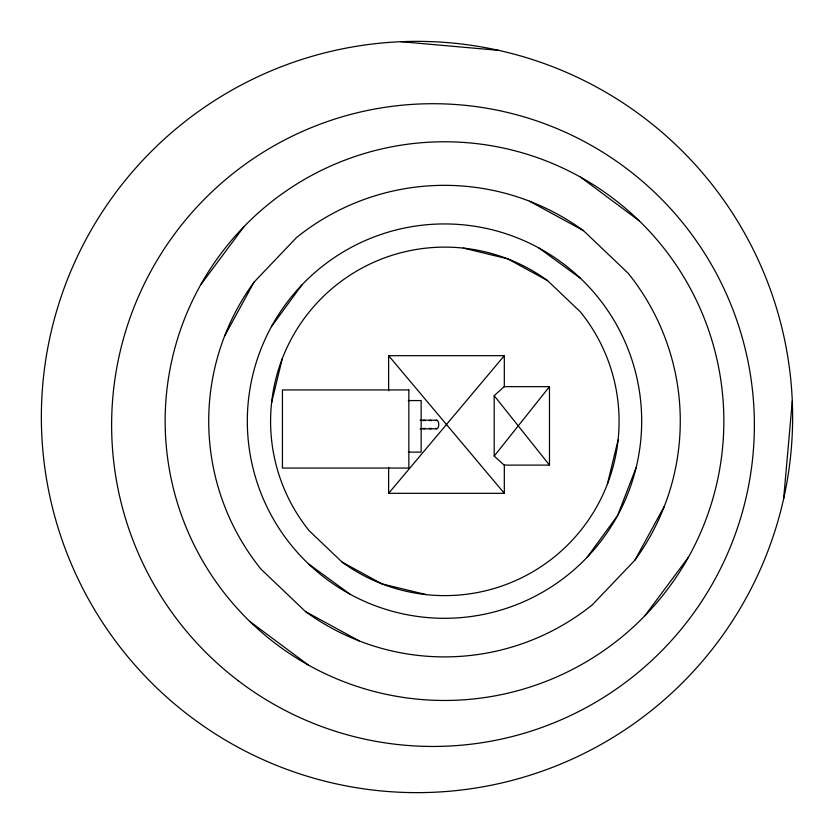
<?xml version="1.0" encoding="UTF-8"?>
<svg xmlns="http://www.w3.org/2000/svg" width="834" height="834" viewBox="0 0 834 834"><rect width="100%" height="100%" fill="white"/><g stroke="black" fill="none" stroke-linecap="round" stroke-linejoin="round"><path stroke-width="1.25" d="M783.647 498.69A375.644 375.644 0 0 0 304.42 58.63A375.644 375.644 0 0 0 162.932 693.69A375.644 375.644 0 0 0 783.647 498.69L792.3 401.008M271.582 402.77L282.299 358.557M607.381 484.179L618.098 439.966M350.03 594.194L308.455 563.847A197.178 197.178 0 0 1 388.915 231.935A197.178 197.178 0 0 1 636.134 467.572L617.577 515.589L587.23 557.164M224.565 336.133L254.057 282.111L296.529 237.554A235.782 235.782 0 0 1 583.508 230.674L628.065 273.145A235.782 235.782 0 0 1 634.935 560.125L592.474 604.681A235.782 235.782 0 0 1 305.484 611.562L260.938 569.09A235.782 235.782 0 0 1 254.057 282.111M634.935 560.125L664.427 506.102M271.415 326.647L301.772 285.072M200.567 284.999L244.101 226.504M644.89 615.732L688.436 557.237M494.197 456.083L549.481 386.653L504.174 386.653L494.197 395.681L494.197 456.083L504.174 465.111L549.481 465.111L549.481 386.653M504.32 464.757L504.32 493.321L388.634 493.321L504.32 355.68L388.634 355.68L388.634 390.739M408.316 400.57L421.149 400.57L421.149 452.132L408.316 452.132M420.127 420.19L436.735 420.19M420.127 428.822L436.735 428.822M401.008 41.7L498.69 50.353M463.433 248.105L507.645 258.821L547.573 280.62L580.495 312.01A174.254 174.254 0 0 1 342.096 562.116L309.174 530.726A174.254 174.254 0 0 1 547.573 280.62M426.237 594.621L382.024 583.904L342.096 562.116M529.486 201.192L583.508 230.674M305.484 611.562L359.517 641.054M538.972 248.042L580.547 278.389M580.62 177.183L639.115 220.729M249.887 621.518A279.338 279.338 0 0 0 715.353 489.464A279.338 279.338 0 0 0 368.263 152.382A279.338 279.338 0 0 0 249.887 621.518L308.382 665.052M388.634 355.68L504.32 493.321M494.197 395.681L549.481 465.111M504.32 355.68L504.32 386.851M388.634 467.353L388.634 493.321M636.134 467.572A197.178 197.178 0 0 1 308.455 563.847M435.723 420.774A4.316 2.022 -90 0 1 438.757 424.506A4.316 2.022 -90 0 1 435.723 428.238M431.418 428.238A4.316 2.022 90 0 1 429.395 428.238M429.395 420.774A4.316 2.022 90 0 1 431.418 420.774M425.1 428.238A4.316 2.022 90 0 1 423.078 428.238M423.078 420.774A4.316 2.022 90 0 1 425.1 420.774M408.848 389.937L282.434 389.937L282.434 468.062L408.848 468.062L408.848 389.937M238.222 680.711A321.382 321.382 0 0 0 751.768 465.935A321.382 321.382 0 0 0 308.997 128.592A321.382 321.382 0 0 0 238.222 680.711"/></g></svg>
